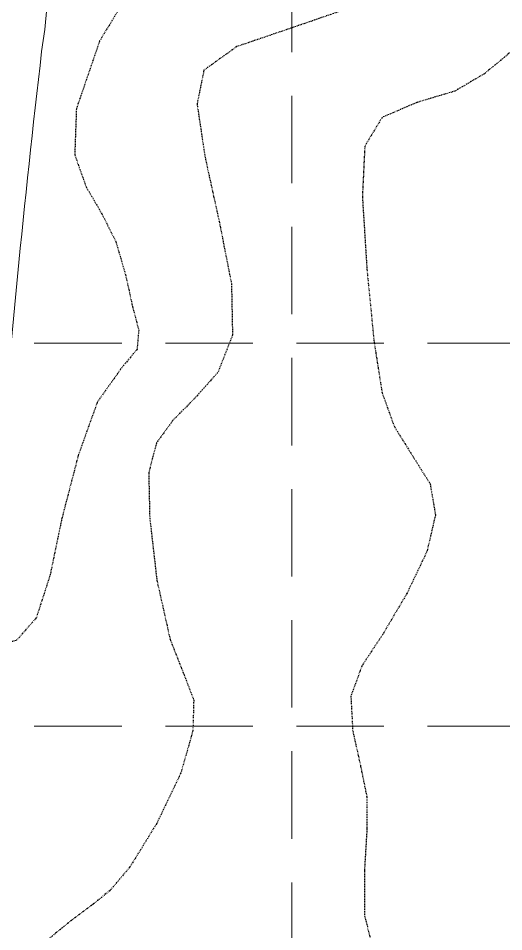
# Model space of a CAD drawing. Header units: feet. Extents: x 2175025 to 2179063, y 467811 to 470338.
# Drawn here: x 2176683.7 to 2176763.5, y 468473.5 to 468623.8 of the extents above; entities that cross this region are included whole.
import ezdxf

# ---------------------------------------------------------------- set-up
doc = ezdxf.new("R2010")
doc.units = ezdxf.units.FT
doc.header["$LTSCALE"] = 0.5
doc.header["$MEASUREMENT"] = 0
doc.linetypes.add('DIVIDE', pattern=[1.25, 0.5, -0.25, 0, -0.25, 0, -0.25])
doc.linetypes.add('HIDDEN', pattern=[0.375, 0.25, -0.125])
for name, color, linetype in [('EC', 35, 'DIVIDE'), ('GRID', 254, 'HIDDEN'), ('road', 3, 'CONTINUOUS')]:
    doc.layers.add(name, color=color, linetype=linetype)

msp = doc.modelspace()

# ---------------------------------------------------------------- linework, layer by layer
at = {"layer": 'EC', "color": 43}
for points in [[(2176704.72, 468632.64, 434), (2176697.05, 468620.05, 434), (2176693.23, 468608.89, 434), (2176692.96, 468601.32, 434), (2176694.84, 468596.04, 434), (2176697.42, 468591.62, 434), (2176699.72, 468587.05, 434), (2176701.31, 468581.63, 434), (2176702.47, 468576.35, 434), (2176703.48, 468572.49, 434), (2176703.21, 468569.35, 434), (2176700.5, 468566.06, 434), (2176696.66, 468560.62, 434), (2176693.54, 468551.89, 434), (2176690.86, 468541.6, 434), (2176688.89, 468532.16, 434), (2176686.63, 468525.16, 434), (2176683.35, 468521.43, 434), (2176676.64, 468519.84, 434), (2176673.19, 468519.51, 434)], [(2176741.03, 468626.47, 436), (2176730.18, 468622.72, 436), (2176719.62, 468619.12, 436), (2176714.21, 468615.24, 436), (2176713.08, 468609.67, 436), (2176714.39, 468600.96, 436), (2176716.71, 468590.39, 436), (2176718.74, 468580.11, 436), (2176718.91, 468571.68, 436), (2176716.5, 468565.53, 436), (2176712.66, 468561.24, 436), (2176709.1, 468557.65, 436), (2176706.4, 468553.93, 436), (2176705.13, 468549.07, 436), (2176705.29, 468541.64, 436), (2176706.47, 468531.36, 436), (2176708.64, 468521.65, 436), (2176710.94, 468515.8, 436), (2176712.53, 468511.66, 436), (2176712.4, 468506.66, 436), (2176710.42, 468499.66, 436), (2176706.45, 468491.36, 436), (2176702.04, 468484.2, 436), (2176698.77, 468480.34, 436), (2176695.77, 468477.9, 436), (2176691.92, 468475.03, 436), (2176687.93, 468471.73, 436)], [(2176765.05, 468618.54, 438), (2176760.35, 468614.67, 438), (2176755.5, 468611.8, 438), (2176749.22, 468609.92, 438), (2176743.52, 468607.48, 438), (2176740.67, 468602.75, 438), (2176740.27, 468594.47, 438), (2176741.02, 468582.47, 438), (2176742.2, 468570.47, 438), (2176743.51, 468562.19, 438), (2176745.53, 468556.62, 438), (2176748.55, 468551.78, 438), (2176751.42, 468547.21, 438), (2176752.29, 468542.07, 438), (2176750.88, 468536.07, 438), (2176747.61, 468529.2, 438), (2176743.64, 468522.48, 438), (2176740.22, 468517.32, 438), (2176738.38, 468512.32, 438), (2176738.68, 468506.6, 438), (2176739.99, 468500.75, 438), (2176741, 468495.75, 438), (2176741.02, 468490.47, 438), (2176740.61, 468483.61, 438), (2176740.64, 468476.18, 438), (2176742.37, 468469.19, 438)]]:
    msp.add_polyline3d(points, dxfattribs=at)
at = {"layer": 'GRID', "color": 252, "linetype": 'HIDDEN', "lineweight": 0, "ltscale": 115}
for p, q in [((2176728.69, 470271.35), (2176728.69, 468066.07)), ((2175090.69, 468570.35), (2178996.69, 468570.35)), ((2175090.69, 468507.35), (2178996.69, 468507.35))]:
    msp.add_line(p, q, dxfattribs=at)
at = {"layer": 'road', "color": 7, "lineweight": 0, "flags": 128}
msp.add_lwpolyline([(2176981.65, 470246.94), (2176986.15, 470146.6, -0.025578), (2176987.52, 469957, -0.040857), (2176948.37, 469650.91, -0.016559), (2176918.35, 469529.32), (2176747.06, 468918.14, 0.010802), (2176728.65, 468847.92, 0.001482), (2176725.86, 468836.05, 0.018098), (2176697.47, 468689.92, 0.020774), (2176692.7, 468659.72, 0.013844), (2176688.02, 468621.93), (2176687.52, 468618.32, 0.009627), (2176680.29, 468544.24, 0.007066), (2176675.91, 468469.89, 0.005985), (2176673.85, 468406.83), (2176676.91, 468179.74)], format="xyb", dxfattribs=at)

doc.saveas('drawing.dxf')
